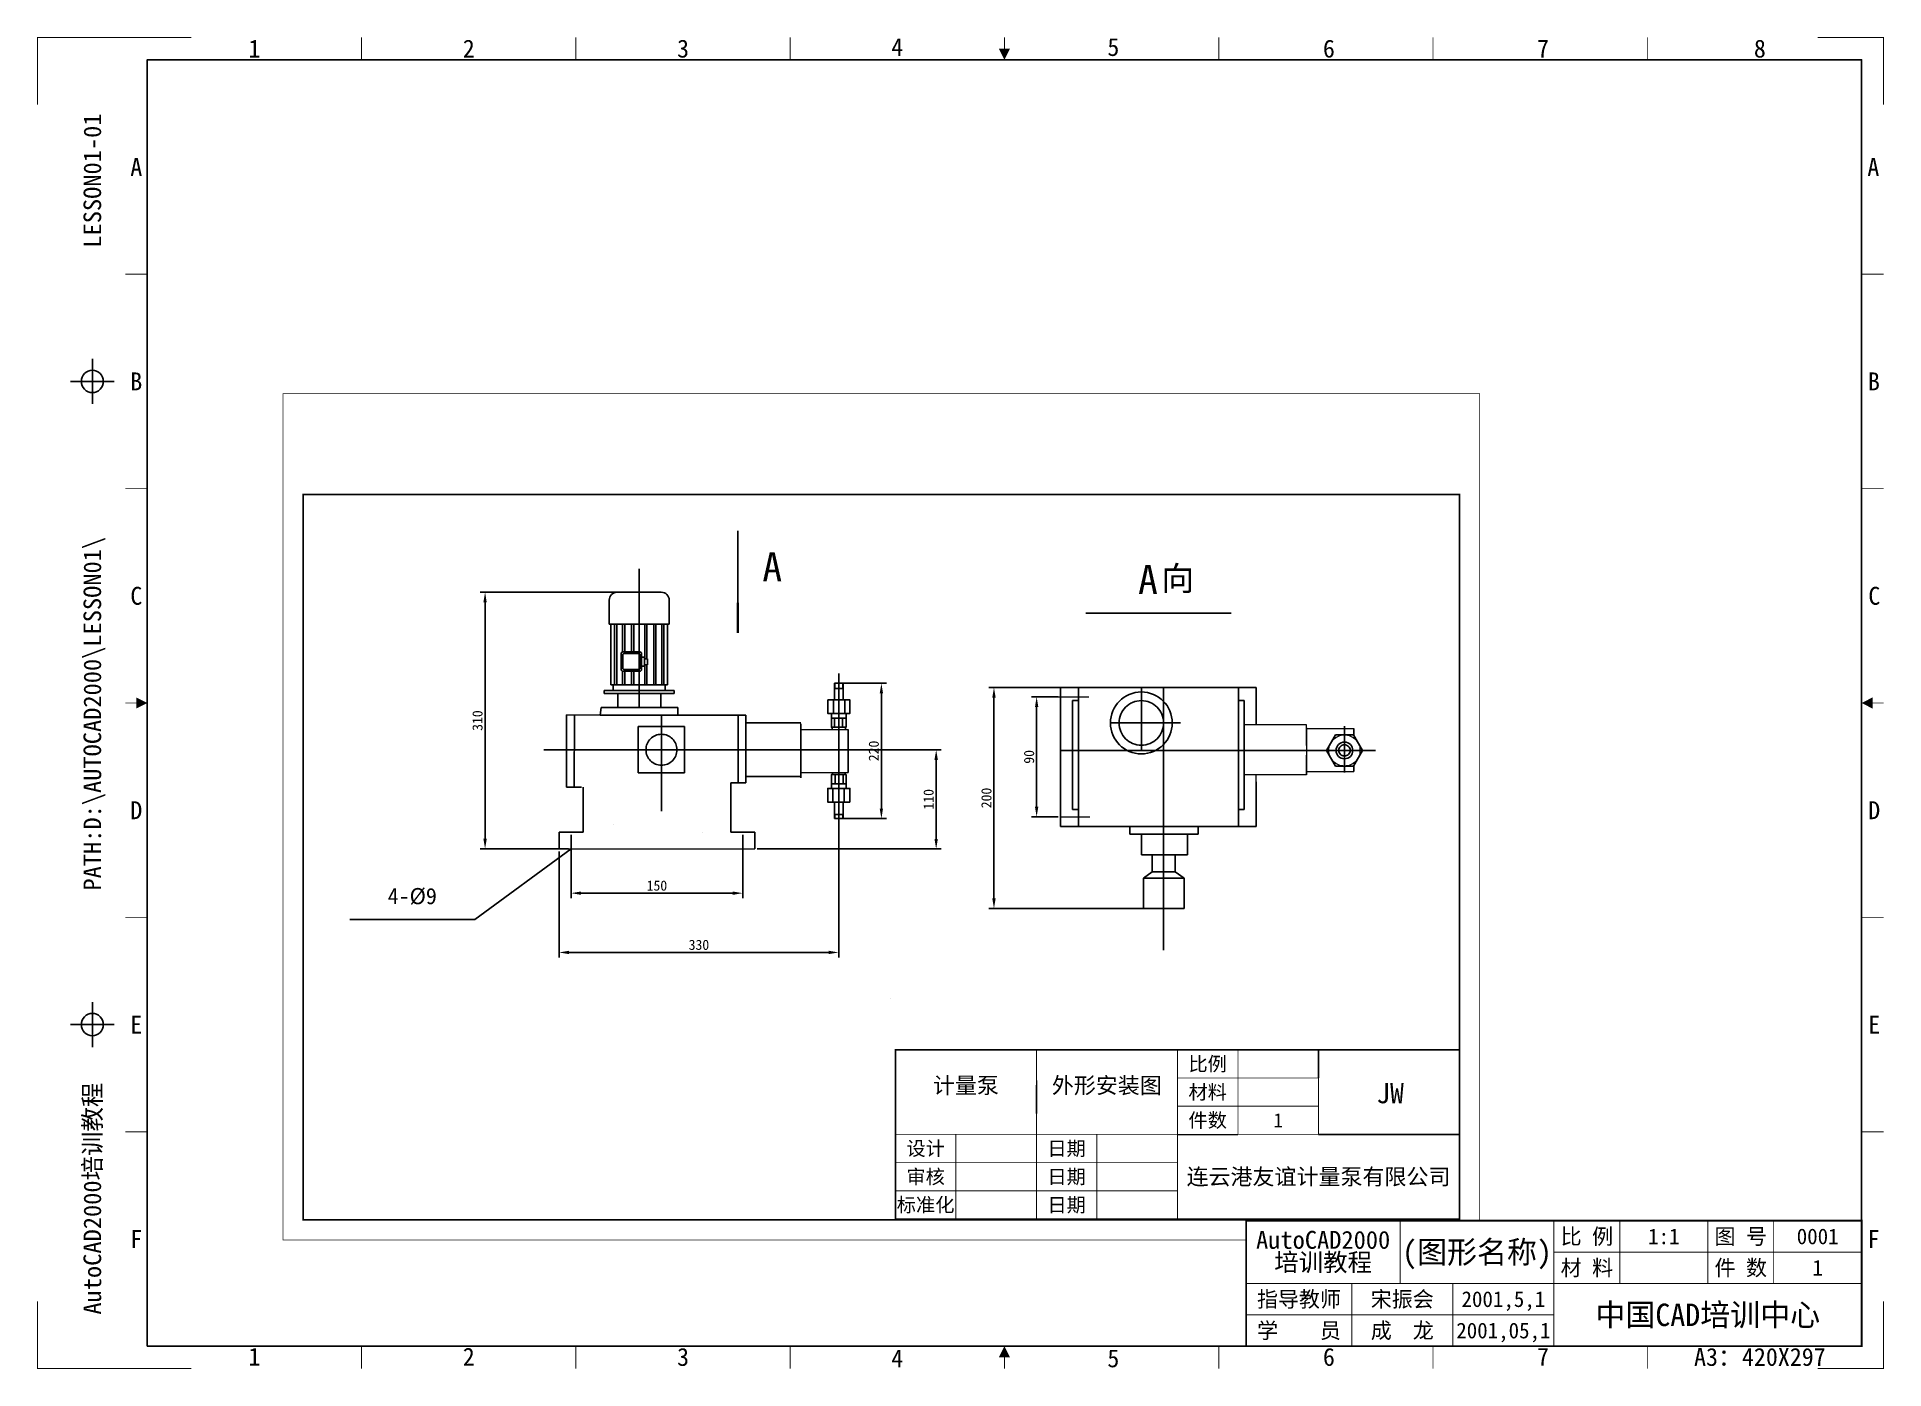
# Paper-space layout 'A3-Hor' of a CAD drawing. Header units: millimetres. Extents: x 0 to 402, y 0 to 290.
# The model-space entities are those that its viewports show. They can reach past a viewport. Long polylines and large blocks are cut down to what shows.
import ezdxf
from ezdxf.enums import TextEntityAlignment as Align

# ---------------------------------------------------------------- set-up
doc = ezdxf.new("R2010")
doc.units = ezdxf.units.MM
doc.header["$PDMODE"] = 35
doc.linetypes.add('CENTER2', pattern=[28.575, 19.05, -3.175, 3.175, -3.175])
for name, color, linetype, lineweight in [('01-轮廓线', 7, 'Continuous', 35), ('02-中心线', 1, 'CENTER2', 15), ('04-标注', 3, 'Continuous', 20)]:
    doc.layers.add(name, color=color, linetype=linetype, lineweight=lineweight)
for name, color, linetype in [('05-文字', 5, 'Continuous'), ('2', 4, 'Continuous'), ('标题栏', 7, 'Continuous')]:
    doc.layers.add(name, color=color, linetype=linetype)
doc.layers.add('视口', color=6, linetype='Continuous', plot=False)
doc.styles.add('S', font='SimSun.ttf')
doc.styles.add('宋体', font='SimSun.ttf')
doc.dimstyles.new('ISO-25', dxfattribs={"dimtxt": 2.5, "dimasz": 2.5, "dimexe": 1.25, "dimexo": 0.625, "dimtad": 1, "dimtxsty": 'Standard', "dimcen": 2.5, "dimadec": 0, "dimazin": 0, "dimtfac": 1, "dimtmove": 0, "dimatfit": 3, "dimfxl": 0, "dimarcsym": 0})

# ---------------------------------------------------------------- blocks, each defined once
blk = doc.blocks.new('A3-Hor标题栏')
at = {"color": 1}
for p, q in [((12.5, 215.25), (12.5, 225.25)), ((17.5, 220.25), (7.5, 220.25)), ((12.5, 81.75), (12.5, 71.75)), ((17.5, 76.75), (7.5, 76.75))]:
    blk.add_line(p, q, dxfattribs=at)
at = {"const_width": 0.2}
for points in [[(35, 297), (0, 297), (0, 282)], [(73.75, 292), (73.75, 297)], [(122.5, 292), (122.5, 297)], [(171.25, 292), (171.25, 297)], [(220, 292), (220, 297)], [(268.75, 292), (268.75, 297)], [(317.5, 292), (317.5, 297)], [(366.25, 292), (366.25, 297)], [(420, 282), (420, 297), (405, 297)], [(25, 244.17), (20, 244.17)], [(415, 244.17), (420, 244.17)], [(25, 196.33), (20, 196.33)], [(415, 196.33), (420, 196.33)], [(25, 148.5), (20, 148.5)], [(415, 148.5), (420, 148.5)], [(25, 100.67), (20, 100.67)], [(415, 100.67), (420, 100.67)], [(25, 52.83), (20, 52.83)], [(415, 52.83), (420, 52.83)], [(310, 19), (310, 33)], [(345, 5), (345, 33)], [(360, 19), (360, 33)], [(380, 19), (380, 33)], [(395, 19), (395, 33)], [(345, 26), (415, 26)], [(275, 19), (415, 19)], [(299, 5), (299, 19)], [(322, 5), (322, 19)], [(0, 15), (0, 0), (35, 0)], [(405, 0), (420, 0), (420, 15)], [(275, 12), (345, 12)], [(73.75, 5), (73.75, 0)], [(122.5, 5), (122.5, 0)], [(171.25, 5), (171.25, 0)], [(220, 5), (220, 0)], [(268.75, 5), (268.75, 0)], [(317.5, 5), (317.5, 0)], [(325, 5), (320, 5)], [(366.25, 5), (366.25, 0)]]:
    blk.add_lwpolyline(points, dxfattribs=at)
for points in [[(220, 294.5, 2.5, 0, 0), (220, 292, 0, 0, 0)], [(22.5, 148.5, 2.5, 0, 0), (25, 148.5, 0, 0, 0)], [(417.5, 148.5, 2.5, 0, 0), (415, 148.5, 0, 0, 0)], [(220, 2.5, 2.5, 0, 0), (220, 5, 0, 0, 0)]]:
    blk.add_lwpolyline(points, format="xyseb")
for points, const_width in [([(415, 5), (415, 292), (25, 292), (25, 5)], 0.2), ([(275, 5), (415, 5), (415, 33), (275, 33)], 0.4)]:
    blk.add_lwpolyline(points, close=True, dxfattribs=dict(const_width=const_width))
for centre in [(12.5, 220.25), (12.5, 76.75)]:
    blk.add_circle(centre, 2.5)
at = {"style": 'S'}
for s, height, p in [('4', 4, (195.62, 294.86)), ('5', 4, (244.77, 294.86)), ('1', 4, (49.38, 294.5)), ('2', 4, (98.13, 294.5)), ('3', 4, (146.88, 294.5)), ('6', 4, (293.81, 294.5)), ('7', 4, (342.52, 294.5)), ('8', 4, (391.85, 294.5)), ('A', 4, (22.5, 268.08)), ('A', 4, (417.66, 268.08)), ('B', 4, (22.5, 220.25)), ('B', 4, (417.79, 220.25)), ('C', 4, (22.5, 172.42)), ('C', 4, (417.88, 172.42)), ('D', 4, (22.5, 124.58)), ('D', 4, (417.86, 124.58)), ('E', 4, (22.5, 76.75)), ('E', 4, (417.86, 76.75)), ('F', 4, (22.5, 28.92)), ('比 例', 3.5, (352.5, 29.5)), ('图 号', 3.5, (387.5, 29.5)), ('F', 4, (417.74, 28.92)), ('材 料', 3.5, (352.5, 22.5)), ('件 数', 3.5, (387.5, 22.5)), ('指导教师', 3.5, (287, 15.5)), ('学    员', 3.5, (287, 8.5)), ('1', 4, (49.38, 2.66)), ('2', 4, (98.13, 2.66)), ('3', 4, (146.88, 2.61)), ('4', 4, (195.62, 2.3)), ('5', 4, (244.77, 2.3)), ('6', 4, (293.81, 2.61)), ('7', 4, (342.52, 2.66)), ('A3：420X297', 4, (391.85, 2.61))]:
    blk.add_text(s, height=height, dxfattribs=at).set_placement(p, align=Align.MIDDLE_CENTER)
at = {"insert": (292.5, 26), "char_height": 4, "width": 35, "attachment_point": 5, "line_spacing_factor": 0.75}
blk.add_mtext('{\\f宋体|b0|i0|c134|p2;AutoCAD2000\\P培训教程}', dxfattribs=at)
at = {"color": 5, "style": '宋体'}
for tag, p in [('LESSON01-01', (12.5, 250.09)), ('PATH:D:\\AUTOCAD2000\\LESSON01\\', (12.5, 106.65)), ('AUTOCAD2000培训教程', (12.5, 12.05))]:
    blk.add_attdef(tag, text='', height=4, rotation=90, dxfattribs=at).set_placement(p, align=Align.MIDDLE_LEFT)
at = {"color": 5, "style": 'S'}
for tag, height, p in [('(图形名称)', 5, (327.5, 26)), ('(比例)', 3.5, (370, 29.5)), ('(图号)', 3.5, (405, 29.5)), ('(材料)', 3.5, (370, 22.5)), ('(件数)', 3.5, (405, 22.5)), ('(教师签名)', 3.5, (310.5, 15.5)), ('(日期1)', 3.5, (333.5, 15.5)), ('(单位名称)', 5, (380, 12)), ('(学员签名)', 3.5, (310.5, 8.5)), ('（日期2）', 3.5, (333.5, 8.5))]:
    blk.add_attdef(tag, text='', height=height, dxfattribs=at).set_placement(p, align=Align.MIDDLE_CENTER)
blk = doc.blocks.new('*D9')
at = {"color": 0, "lineweight": -2}
for p, q in [((248.88, 152.34), (206.15, 152.34)), ((207.4, 149.84), (207.4, 100.01)), ((248.9, 97.51), (206.15, 97.51))]:
    blk.add_line(p, q, dxfattribs=at)
at = {"color": 0}
for points in [[(206.98, 149.84), (207.82, 149.84), (207.4, 152.34)], [(206.98, 100.01), (207.82, 100.01), (207.4, 97.51)]]:
    blk.add_solid(points, dxfattribs=at)
at = {"layer": 'Defpoints', "color": 0}
for p in [(249.51, 152.34), (207.4, 97.51), (249.53, 97.51)]:
    blk.add_point(p, dxfattribs=at)
at = {"color": 0, "insert": (205.53, 124.93), "char_height": 2.5, "attachment_point": 5, "rotation": 90}
blk.add_mtext('\\A1;200', dxfattribs=at)
blk = doc.blocks.new('*D11')
at = {"layer": '04-标注', "color": 0, "lineweight": -2}
for p, q in [((223.31, 150.03), (216.74, 150.03)), ((217.99, 147.53), (217.99, 122.74)), ((223.31, 120.24), (216.74, 120.24))]:
    blk.add_line(p, q, dxfattribs=at)
at = {"layer": '04-标注', "color": 0}
for points in [[(217.58, 147.53), (218.41, 147.53), (217.99, 150.03)], [(217.58, 122.74), (218.41, 122.74), (217.99, 120.24)]]:
    blk.add_solid(points, dxfattribs=at)
at = {"layer": 'Defpoints', "color": 0}
for p in [(223.93, 150.03), (217.99, 120.24), (223.93, 120.24)]:
    blk.add_point(p, dxfattribs=at)
at = {"layer": '04-标注', "color": 0, "insert": (216.12, 135.14), "char_height": 2.5, "attachment_point": 5, "rotation": 90}
blk.add_mtext('\\A1;90', dxfattribs=at)
blk = doc.blocks.new('*D12')
at = {"layer": '04-标注', "color": 0, "lineweight": -2}
for p, q in [((102.45, 115.79), (102.45, 100.06)), ((145.05, 115.79), (145.05, 100.06)), ((142.55, 101.31), (104.95, 101.31))]:
    blk.add_line(p, q, dxfattribs=at)
at = {"layer": '04-标注', "color": 0}
for points in [[(104.95, 101.73), (104.95, 100.89), (102.45, 101.31)], [(142.55, 101.73), (142.55, 100.89), (145.05, 101.31)]]:
    blk.add_solid(points, dxfattribs=at)
at = {"layer": 'Defpoints', "color": 0}
for p in [(102.45, 116.41), (145.05, 116.41), (102.45, 101.31)]:
    blk.add_point(p, dxfattribs=at)
at = {"layer": '04-标注', "color": 0, "insert": (123.75, 103.18), "char_height": 2.5, "attachment_point": 5}
blk.add_mtext('\\A1;150', dxfattribs=at)
blk = doc.blocks.new('*D13')
at = {"layer": '04-标注', "color": 0, "lineweight": -2}
for p, q in [((118.74, 175.99), (79.86, 175.99)), ((81.11, 173.49), (81.11, 114.8)), ((101.83, 112.3), (79.86, 112.3))]:
    blk.add_line(p, q, dxfattribs=at)
at = {"layer": '04-标注', "color": 0}
for points in [[(80.69, 173.49), (81.52, 173.49), (81.11, 175.99)], [(80.69, 114.8), (81.52, 114.8), (81.11, 112.3)]]:
    blk.add_solid(points, dxfattribs=at)
at = {"layer": 'Defpoints', "color": 0}
for p in [(119.36, 175.99), (81.11, 112.3), (102.46, 112.3)]:
    blk.add_point(p, dxfattribs=at)
at = {"layer": '04-标注', "color": 0, "insert": (79.23, 144.14), "char_height": 2.5, "attachment_point": 5, "rotation": 90}
blk.add_mtext('\\A1;310', dxfattribs=at)
blk = doc.blocks.new('*D14')
at = {"layer": '04-标注', "color": 0, "lineweight": -2}
for p, q in [((155.34, 136.9), (194.31, 136.9)), ((193.06, 114.79), (193.06, 134.4)), ((148.66, 112.29), (194.31, 112.29))]:
    blk.add_line(p, q, dxfattribs=at)
at = {"layer": '04-标注', "color": 0}
for points in [[(192.64, 134.4), (193.47, 134.4), (193.06, 136.9)], [(192.64, 114.79), (193.47, 114.79), (193.06, 112.29)]]:
    blk.add_solid(points, dxfattribs=at)
at = {"layer": 'Defpoints', "color": 0}
for p in [(154.72, 136.9), (193.06, 136.9), (148.03, 112.29)]:
    blk.add_point(p, dxfattribs=at)
at = {"layer": '04-标注', "color": 0, "insert": (191.18, 124.6), "char_height": 2.5, "attachment_point": 5, "rotation": 90}
blk.add_mtext('\\A1;110', dxfattribs=at)
blk = doc.blocks.new('*D15')
at = {"layer": '04-标注', "color": 0, "lineweight": -2}
for p, q in [((168.89, 131.57), (168.89, 85.35)), ((99.46, 111.68), (99.46, 85.35)), ((101.96, 86.6), (166.39, 86.6))]:
    blk.add_line(p, q, dxfattribs=at)
at = {"layer": '04-标注', "color": 0}
for points in [[(101.96, 87.02), (101.96, 86.19), (99.46, 86.6)], [(166.39, 87.02), (166.39, 86.19), (168.89, 86.6)]]:
    blk.add_solid(points, dxfattribs=at)
at = {"layer": 'Defpoints', "color": 0}
for p in [(168.89, 132.19), (99.46, 112.31), (168.89, 86.6)]:
    blk.add_point(p, dxfattribs=at)
at = {"layer": '04-标注', "color": 0, "insert": (134.18, 88.48), "char_height": 2.5, "attachment_point": 5}
blk.add_mtext('\\A1;330', dxfattribs=at)
blk = doc.blocks.new('*D17')
at = {"layer": '04-标注', "color": 0, "lineweight": -2}
for p, q in [((169.52, 153.4), (180.71, 153.4)), ((179.46, 150.9), (179.46, 122.31)), ((169.52, 119.81), (180.71, 119.81))]:
    blk.add_line(p, q, dxfattribs=at)
at = {"layer": '04-标注', "color": 0}
for points in [[(179.04, 150.9), (179.87, 150.9), (179.46, 153.4)], [(179.04, 122.31), (179.87, 122.31), (179.46, 119.81)]]:
    blk.add_solid(points, dxfattribs=at)
at = {"layer": 'Defpoints', "color": 0}
for p in [(168.9, 153.4), (168.9, 119.81), (179.46, 119.81)]:
    blk.add_point(p, dxfattribs=at)
at = {"layer": '04-标注', "color": 0, "insert": (177.58, 136.6), "char_height": 2.5, "attachment_point": 5, "rotation": 90}
blk.add_mtext('\\A1;220', dxfattribs=at)

msp = doc.modelspace()

# ---------------------------------------------------------------- linework, layer by layer
at = {"color": 0}
for p, q in [((143.809, 191.24), (143.809, 173.387)), ((119.364, 181.777), (119.364, 147.403)), ((119.364, 150.889), (119.364, 179.65)), ((230.166, 170.783), (266.272, 170.783)), ((168.899, 141.945), (168.899, 155.859)), ((110.692, 151.583), (110.692, 150.889)), ((128.037, 150.889), (128.037, 151.583)), ((167.819, 149.277), (167.819, 153.4)), ((167.819, 153.4), (169.979, 153.4)), ((167.819, 152.064), (169.979, 152.064)), ((167.88, 152.064), (167.88, 153.4)), ((168.899, 155.497), (168.899, 117.786)), ((168.899, 149.277), (168.899, 154.321)), ((169.92, 152.064), (169.92, 153.4)), ((169.979, 149.277), (169.979, 153.4)), ((223.931, 152.341), (223.931, 117.86)), ((223.931, 152.341), (268.076, 152.341)), ((228.36, 152.341), (228.36, 117.86)), ((243.974, 152.341), (243.974, 136.727)), ((249.507, 152.341), (249.507, 117.86)), ((261.449, 152.341), (272.505, 152.341)), ((268.076, 152.341), (268.076, 117.86)), ((272.505, 143.096), (272.505, 152.341)), ((109.923, 147.403), (109.684, 145.498)), ((114.083, 147.403), (109.923, 147.403)), ((109.923, 147.403), (109.923, 147.403)), ((109.923, 147.403), (109.923, 147.403)), ((126.564, 150.889), (112.164, 150.889)), ((114.083, 150.889), (114.083, 147.403)), ((114.083, 147.403), (123.748, 147.403)), ((114.083, 147.403), (114.083, 147.403)), ((114.083, 147.403), (128.979, 147.403)), ((128.979, 147.403), (114.083, 147.403)), ((114.083, 147.403), (114.083, 147.403)), ((123.748, 147.403), (123.748, 147.403)), ((123.748, 147.403), (123.748, 147.403)), ((123.748, 147.403), (124.708, 147.403)), ((124.708, 147.403), (124.708, 150.889)), ((128.979, 145.498), (128.979, 147.403)), ((167.578, 145.905), (167.578, 149.277)), ((168.899, 150.081), (168.899, 123.201)), ((168.899, 149.277), (168.899, 144.781)), ((170.37, 145.905), (170.37, 149.277)), ((226.92, 149.131), (226.92, 122.077)), ((226.92, 149.131), (226.92, 122.077)), ((226.92, 149.131), (228.36, 149.131)), ((226.92, 149.131), (226.92, 122.077)), ((268.076, 149.131), (269.516, 149.131)), ((269.516, 149.131), (269.516, 122.077)), ((101.329, 127.614), (101.329, 145.536)), ((101.329, 145.536), (109.684, 145.498)), ((103.197, 127.614), (103.279, 145.527)), ((109.684, 145.498), (128.979, 145.498)), ((119.109, 131.143), (119.109, 142.663)), ((119.109, 142.663), (130.629, 142.663)), ((119.364, 142.663), (130.629, 142.663)), ((124.869, 145.498), (124.869, 121.64)), ((124.869, 145.498), (145.793, 145.498)), ((130.629, 131.143), (130.629, 142.663)), ((130.629, 142.663), (130.629, 131.143)), ((143.925, 128.734), (143.925, 145.498)), ((145.793, 145.498), (145.793, 128.734)), ((145.793, 145.498), (145.793, 143.578)), ((145.793, 143.578), (159.473, 143.578)), ((159.48, 143.316), (159.48, 129.966)), ((167.078, 144.781), (167.078, 145.905)), ((167.235, 142.48), (167.235, 141.945)), ((167.367, 142.48), (169.287, 142.48)), ((167.855, 144.781), (167.855, 142.48)), ((168.899, 144.246), (168.899, 140.714)), ((169.783, 144.781), (169.783, 142.48)), ((170.594, 142.48), (170.594, 141.945)), ((170.72, 144.781), (170.72, 145.905)), ((243.974, 143.558), (236.294, 143.558)), ((243.974, 143.558), (253.653, 143.558)), ((272.505, 144.612), (272.505, 143.096)), ((284.961, 142.313), (284.961, 137.939)), ((284.961, 142.209), (284.961, 142.31)), ((294.38, 136.73), (294.38, 142.772)), ((294.38, 142.772), (294.38, 131.233)), ((296.68, 142.209), (296.68, 141.191)), ((171.199, 141.945), (171.199, 131.262)), ((296.68, 141.852), (296.68, 140.501)), ((166.344, 136.903), (95.724, 136.903)), ((223.931, 136.727), (294.755, 136.727)), ((284.961, 135.521), (284.961, 130.646)), ((289.905, 136.731), (298.855, 136.729)), ((292.668, 136.73), (302.073, 136.73)), ((296.68, 132.967), (296.68, 131.526)), ((119.109, 131.143), (130.629, 131.143)), ((130.629, 131.143), (119.364, 131.143)), ((145.793, 128.734), (142.057, 128.734)), ((142.057, 128.734), (142.057, 116.413)), ((159.473, 130.228), (145.793, 130.228)), ((167.078, 128.425), (167.078, 127.301)), ((167.353, 130.726), (167.353, 131.262)), ((168.015, 128.425), (168.015, 130.726)), ((168.899, 128.96), (168.899, 132.492)), ((168.899, 123.93), (168.899, 128.425)), ((169.944, 128.425), (169.944, 130.726)), ((170.469, 130.726), (170.469, 131.262)), ((170.72, 128.425), (170.72, 127.301)), ((272.505, 128.96), (272.505, 127.909)), ((272.505, 117.86), (272.505, 128.96)), ((296.68, 132.268), (296.68, 131.526)), ((105.065, 127.614), (101.329, 127.614)), ((105.439, 120.52), (105.439, 127.614)), ((105.439, 127.614), (105.439, 116.413)), ((167.428, 127.301), (167.428, 123.93)), ((167.819, 123.93), (167.819, 119.806)), ((168.899, 123.93), (168.899, 118.885)), ((169.979, 123.93), (169.979, 119.806)), ((170.22, 127.301), (170.22, 123.93)), ((249.507, 127.834), (249.507, 87.172)), ((167.819, 120.831), (169.979, 120.831)), ((169.979, 119.806), (167.819, 119.806)), ((167.879, 120.831), (167.879, 119.806)), ((169.925, 120.831), (169.925, 119.806)), ((226.92, 122.077), (228.36, 122.077)), ((268.076, 122.077), (269.516, 122.077)), ((99.46, 116.413), (99.46, 116.413)), ((99.46, 112.306), (99.46, 116.413)), ((105.439, 116.413), (99.46, 116.413)), ((112.912, 118.333), (112.912, 118.333)), ((134.957, 116.413), (134.957, 116.413)), ((142.057, 116.413), (148.035, 116.413)), ((148.035, 116.413), (148.035, 112.306)), ((148.035, 116.413), (148.035, 112.306)), ((223.931, 117.86), (268.076, 117.86)), ((241.091, 115.94), (241.091, 117.86)), ((241.091, 117.86), (241.091, 117.86)), ((241.091, 115.94), (258.117, 115.94)), ((243.974, 115.94), (243.974, 114.046)), ((255.421, 110.839), (255.421, 115.94)), ((258.117, 115.94), (258.117, 117.86)), ((268.076, 117.86), (272.505, 117.86)), ((102.455, 112.296), (78.542, 94.748)), ((243.974, 114.046), (243.974, 110.839)), ((243.974, 110.839), (255.421, 110.839)), ((246.627, 110.839), (246.627, 106.585)), ((252.387, 110.839), (252.387, 106.585)), ((244.488, 104.995), (246.627, 106.585)), ((246.627, 106.585), (252.387, 106.585)), ((252.387, 106.585), (254.57, 104.995)), ((78.542, 94.748), (47.529, 94.748)), ((181.792, 75.078), (181.792, 75.078))]:
    msp.add_line(p, q, dxfattribs=at)
for points, const_width in [([(30.938, 15.253), (327.938, 15.253), (327.938, 225.253), (30.938, 225.253)], 0.2), ([(35.938, 20.253), (322.938, 20.253), (322.938, 200.253), (35.938, 200.253)], 0.4), ([(182.938, 20.453), (322.938, 20.453), (322.938, 62.453), (182.938, 62.453)], 0.4)]:
    msp.add_lwpolyline(points, close=True, dxfattribs=dict(const_width=const_width))
for points in [[(166.141, 149.277), (171.658, 149.277), (171.658, 145.905), (166.141, 145.905)], [(167.078, 144.781), (170.72, 144.781), (170.72, 142.48), (167.078, 142.48)], [(170.72, 128.425), (167.078, 128.425), (167.078, 130.726), (170.72, 130.726)], [(171.658, 123.93), (166.141, 123.93), (166.141, 127.301), (171.658, 127.301)], [(244.488, 104.995), (254.57, 104.995), (254.57, 97.511), (244.488, 97.511)]]:
    msp.add_lwpolyline(points, close=True, dxfattribs=at)
msp.add_lwpolyline([(217.938, 62.453, 0.2, 0.2, 0), (217.938, 20.453, 0.2, 0.2, 0)], format="xyseb")
at = {"const_width": 0.2}
for points in [[(252.938, 62.453), (252.938, 20.453)], [(267.938, 62.453), (267.938, 41.453)], [(287.938, 62.453), (287.938, 41.453)], [(287.938, 55.453), (252.938, 55.453)], [(287.938, 48.453), (252.938, 48.453)], [(322.938, 41.453), (182.938, 41.453)], [(197.938, 41.453), (197.938, 20.453)], [(232.938, 41.453), (232.938, 20.453)], [(252.938, 34.453), (182.938, 34.453)], [(252.938, 27.453), (182.938, 27.453)]]:
    msp.add_lwpolyline(points, dxfattribs=at)
at = {"color": 0}
for centre, radius in [((243.974, 143.558), 7.68), ((243.974, 143.558), 5.534), ((243.974, 143.558), 5.534), ((124.869, 136.903), 3.84), ((294.38, 136.734), 2.071), ((294.38, 136.734), 1.409)]:
    msp.add_circle(centre, radius, dxfattribs=at)
at = {"layer": '01-轮廓线', "color": 0}
msp.add_line((143.809, 173.387), (143.809, 165.948), dxfattribs=at)
at = {"layer": '02-中心线', "color": 0}
msp.add_line((95.724, 136.903), (190.631, 136.903), dxfattribs=at)
at = {"layer": '04-标注'}
msp.add_line((322.938, 200.253), (322.938, 200.253), dxfattribs=at)
at = {"layer": '04-标注', "color": 0}
for p, q in [((223.306, 150.029), (230.929, 150.029)), ((284.961, 143.096), (269.516, 143.096)), ((284.961, 142.313), (284.961, 143.096)), ((284.961, 142.209), (296.68, 142.209)), ((159.48, 141.945), (171.199, 141.945)), ((284.961, 137.939), (284.961, 133.867)), ((159.48, 131.262), (171.199, 131.262)), ((284.961, 130.646), (269.516, 130.646)), ((272.505, 128.434), (272.505, 130.646)), ((284.961, 131.526), (296.68, 131.526)), ((223.931, 120.244), (231.189, 120.244)), ((99.46, 112.306), (148.035, 112.306)), ((182.938, 62.453), (182.938, 62.453)), ((182.938, 62.453), (182.938, 54.828)), ((217.938, 54.828), (217.938, 50.136)), ((217.938, 54.828), (217.938, 46.598)), ((217.938, 50.136), (217.938, 46.598)), ((252.938, 41.453), (267.938, 41.453)), ((252.938, 41.453), (267.938, 41.453))]:
    msp.add_line(p, q, dxfattribs=at)
msp.add_circle((294.38, 136.73), 3.874, dxfattribs=at)
at = {"layer": '05-文字', "color": 0}
for p, q in [((287.938, 55.453), (287.938, 62.453)), ((217.938, 53.673), (217.938, 46.598)), ((322.938, 41.453), (287.938, 41.453))]:
    msp.add_line(p, q, dxfattribs=at)
at = {"layer": '2', "color": 0}
for p, q in [((113.892, 175.993), (119.364, 175.993)), ((124.837, 175.993), (119.364, 175.993)), ((111.908, 168.038), (111.908, 174.009)), ((126.821, 168.038), (126.821, 174.009)), ((111.908, 168.038), (119.364, 168.038)), ((112.341, 153.053), (112.341, 168.038)), ((113.229, 168.038), (113.229, 153.053)), ((113.778, 153.053), (113.778, 168.038)), ((115.232, 168.038), (115.232, 161.187)), ((115.781, 161.19), (115.781, 168.038)), ((117.459, 168.038), (117.459, 161.19)), ((118.008, 161.19), (118.008, 168.038)), ((126.821, 168.038), (119.364, 168.038)), ((120.721, 159.448), (120.721, 168.038)), ((121.27, 168.038), (121.27, 159.448)), ((122.948, 153.053), (122.948, 168.038)), ((123.497, 168.038), (123.497, 153.053)), ((124.951, 153.053), (124.951, 168.038)), ((125.5, 168.038), (125.5, 153.053)), ((126.388, 153.053), (126.388, 168.038)), ((114.852, 160.756), (114.852, 156.842)), ((119.516, 161.19), (115.285, 161.19)), ((115.285, 160.496), (115.285, 157.102)), ((119.256, 160.756), (115.545, 160.756)), ((119.516, 157.102), (119.516, 160.496)), ((119.949, 156.842), (119.949, 160.756)), ((115.232, 156.411), (115.232, 153.053)), ((115.285, 156.408), (119.516, 156.408)), ((115.545, 156.842), (119.256, 156.842)), ((115.781, 153.053), (115.781, 156.408)), ((117.459, 156.369), (117.459, 153.053)), ((118.008, 153.053), (118.008, 156.369)), ((119.949, 159.84), (120.709, 159.84)), ((120.709, 157.654), (119.949, 157.654)), ((120.709, 159.84), (120.709, 157.654)), ((120.709, 159.448), (121.412, 159.448)), ((121.412, 157.948), (120.709, 157.948)), ((120.721, 153.053), (120.721, 157.948)), ((121.27, 157.948), (121.27, 153.053)), ((121.412, 159.448), (121.412, 157.948)), ((110.692, 151.583), (128.037, 151.583)), ((112.341, 153.053), (126.388, 153.053)), ((112.91, 151.583), (112.91, 153.053)), ((125.819, 151.583), (125.819, 153.053)), ((110.692, 150.889), (128.037, 150.889)), ((289.903, 136.734), (292.143, 140.609)), ((296.619, 140.607), (292.143, 140.609)), ((298.855, 136.729), (296.619, 140.607)), ((292.139, 132.857), (289.903, 136.734)), ((298.855, 136.729), (296.615, 132.854)), ((292.139, 132.857), (296.615, 132.854))]:
    msp.add_line(p, q, dxfattribs=at)
for centre, radius, start, end in [((113.892, 174.009), 1.984, 90, 180), ((124.837, 174.009), 1.984, 0, 90), ((115.285, 160.756), 0.434, 90, 180), ((115.545, 160.496), 0.26, 90, 180), ((119.256, 160.496), 0.26, 360, 90), ((119.516, 160.756), 0.434, 0, 90), ((115.285, 156.842), 0.434, 180, 270), ((115.545, 157.102), 0.26, 180, 270), ((119.256, 157.102), 0.26, 270, 360), ((119.516, 156.842), 0.434, 270, 0)]:
    msp.add_arc(centre, radius, start, end, dxfattribs=at)

# ---------------------------------------------------------------- texts
at = {"color": 0, "style": 'S'}
for s, height, p in [('A', 7.2, (152.37, 182.313)), ('A', 7.2, (245.618, 179.173)), ('向', 6, (253.006, 179.429))]:
    msp.add_text(s, height=height, dxfattribs=at).set_placement(p, align=Align.MIDDLE_CENTER)
at = {"style": 'S'}
for s, height, p in [('比例', 3.5, (260.438, 58.953)), ('材料', 3.5, (260.438, 51.953)), ('件数', 3.5, (260.438, 44.953)), ('设计', 3.5, (190.438, 37.953)), ('日期', 3.5, (225.438, 37.953)), ('审核', 3.5, (190.438, 30.953)), ('日期', 3.5, (225.438, 30.953)), ('连云港友谊计量泵有限公司', 4, (287.938, 30.953)), ('标准化', 3.5, (190.438, 23.953)), ('日期', 3.5, (225.438, 23.953))]:
    msp.add_text(s, height=height, dxfattribs=at).set_placement(p, align=Align.MIDDLE_CENTER)
at = {"layer": '04-标注', "color": 0, "style": 'S'}
for s, height, p in [('4-%%C9', 4, (63.035, 100.587)), ('计量泵', 4, (200.438, 53.617)), ('外形安装图', 4, (235.406, 53.617)), ('JW', 5, (305.712, 51.681)), ('1', 3.5, (277.938, 44.953))]:
    msp.add_text(s, height=height, dxfattribs=at).set_placement(p, align=Align.MIDDLE_CENTER)

# ---------------------------------------------------------------- dimensions: what is measured, and where the dimension line sits
at = {"color": 0}
dim = msp.add_linear_dim(base=(207.4, 97.511), p1=(249.507, 152.341), p2=(249.529, 97.511), angle=90, text='200', dimstyle='ISO-25', override={"dimtp": -0.009, "dimtm": 0.034, "dimtfac": 0.5, "dimtolj": 1}, dxfattribs=at)
dim.commit()
dim.dimension.update_dxf_attribs({"geometry": '*D9', "text_midpoint": (205.525, 124.926)})
at = {"layer": '04-标注', "color": 0}
for base, p1, p2, text, picture, middle in [((81.106, 112.296), (119.364, 175.993), (102.455, 112.296), '310', '*D13', (79.231, 144.145)), ((179.456, 119.806), (168.899, 153.4), (168.899, 119.806), '220', '*D17', (177.581, 136.603)), ((217.993, 120.244), (223.931, 150.029), (223.931, 120.244), '90', '*D11', (216.118, 135.137)), ((193.055, 136.903), (148.035, 112.292), (154.717, 136.903), '110', '*D14', (191.18, 124.597))]:
    dim = msp.add_linear_dim(base=base, p1=p1, p2=p2, angle=90, text=text, dimstyle='ISO-25', override={"dimtp": -0.009, "dimtm": 0.034, "dimtfac": 0.5, "dimtolj": 1}, dxfattribs=at)
    dim.commit()
    dim.dimension.update_dxf_attribs({"geometry": picture, "text_midpoint": middle})
for base, p1, p2, text, picture, middle in [((168.892, 86.604), (99.46, 112.306), (168.892, 132.192), '330', '*D15', (134.176, 88.479)), ((102.45, 101.309), (145.046, 116.413), (102.45, 116.413), '150', '*D12', (123.748, 103.184))]:
    dim = msp.add_linear_dim(base=base, p1=p1, p2=p2, text=text, dimstyle='ISO-25', override={"dimtp": -0.009, "dimtm": 0.034, "dimtfac": 0.5, "dimtolj": 1}, dxfattribs=at)
    dim.commit()
    dim.dimension.update_dxf_attribs({"geometry": picture, "text_midpoint": middle})

psp = doc.layouts.new('A3-Hor')

# ---------------------------------------------------------------- linework, layer by layer
at = {"layer": '视口'}
psp.add_lwpolyline([(23.89, 4.87), (262.84, 4.87), (262.84, 32.16), (396.65, 32.16), (396.65, 284.58), (23.89, 284.58)], close=True, dxfattribs=at)

# ---------------------------------------------------------------- block references
at = {"layer": '标题栏', "xscale": 0.9557857142857142, "yscale": 0.9745791245791245}
psp.add_blockref('A3-Hor标题栏', (0, 0), dxfattribs=at).add_auto_attribs({'PATH:D:\\AUTOCAD2000\\LESSON01\\': 'PATH:D:\\AUTOCAD2000\\LESSON01\\', 'AUTOCAD2000培训教程': 'AutoCAD2000培训教程', 'LESSON01-01': 'LESSON01-01', '(图形名称)': '(图形名称)', '(日期1)': '2001,5,1', '（日期2）': '2001,05,1', '(学员签名)': '成  龙', '(教师签名)': '宋振会', '(图号)': '0001', '(件数)': '1', '(单位名称)': '中国CAD培训中心', '(比例)': '1:1'})

# ---------------------------------------------------------------- viewports
at = {"layer": '视口'}
vp = psp.add_viewport(center=(210.27, 144.72), size=(372.76, 279.7042), view_center_point=(210, 148.5), view_height=319.24325, dxfattribs=at)
vp.dxf.flags = 0x10000  # cut along an outline
vp.dxf.clipping_boundary_handle = psp.add_lwpolyline([(23.89, 4.87), (262.84, 4.87), (262.84, 32.16), (396.65, 32.16), (396.65, 284.58), (23.89, 284.58)], format="xyb", close=True, dxfattribs={"invisible": 1}).dxf.handle

doc.saveas('drawing.dxf')
